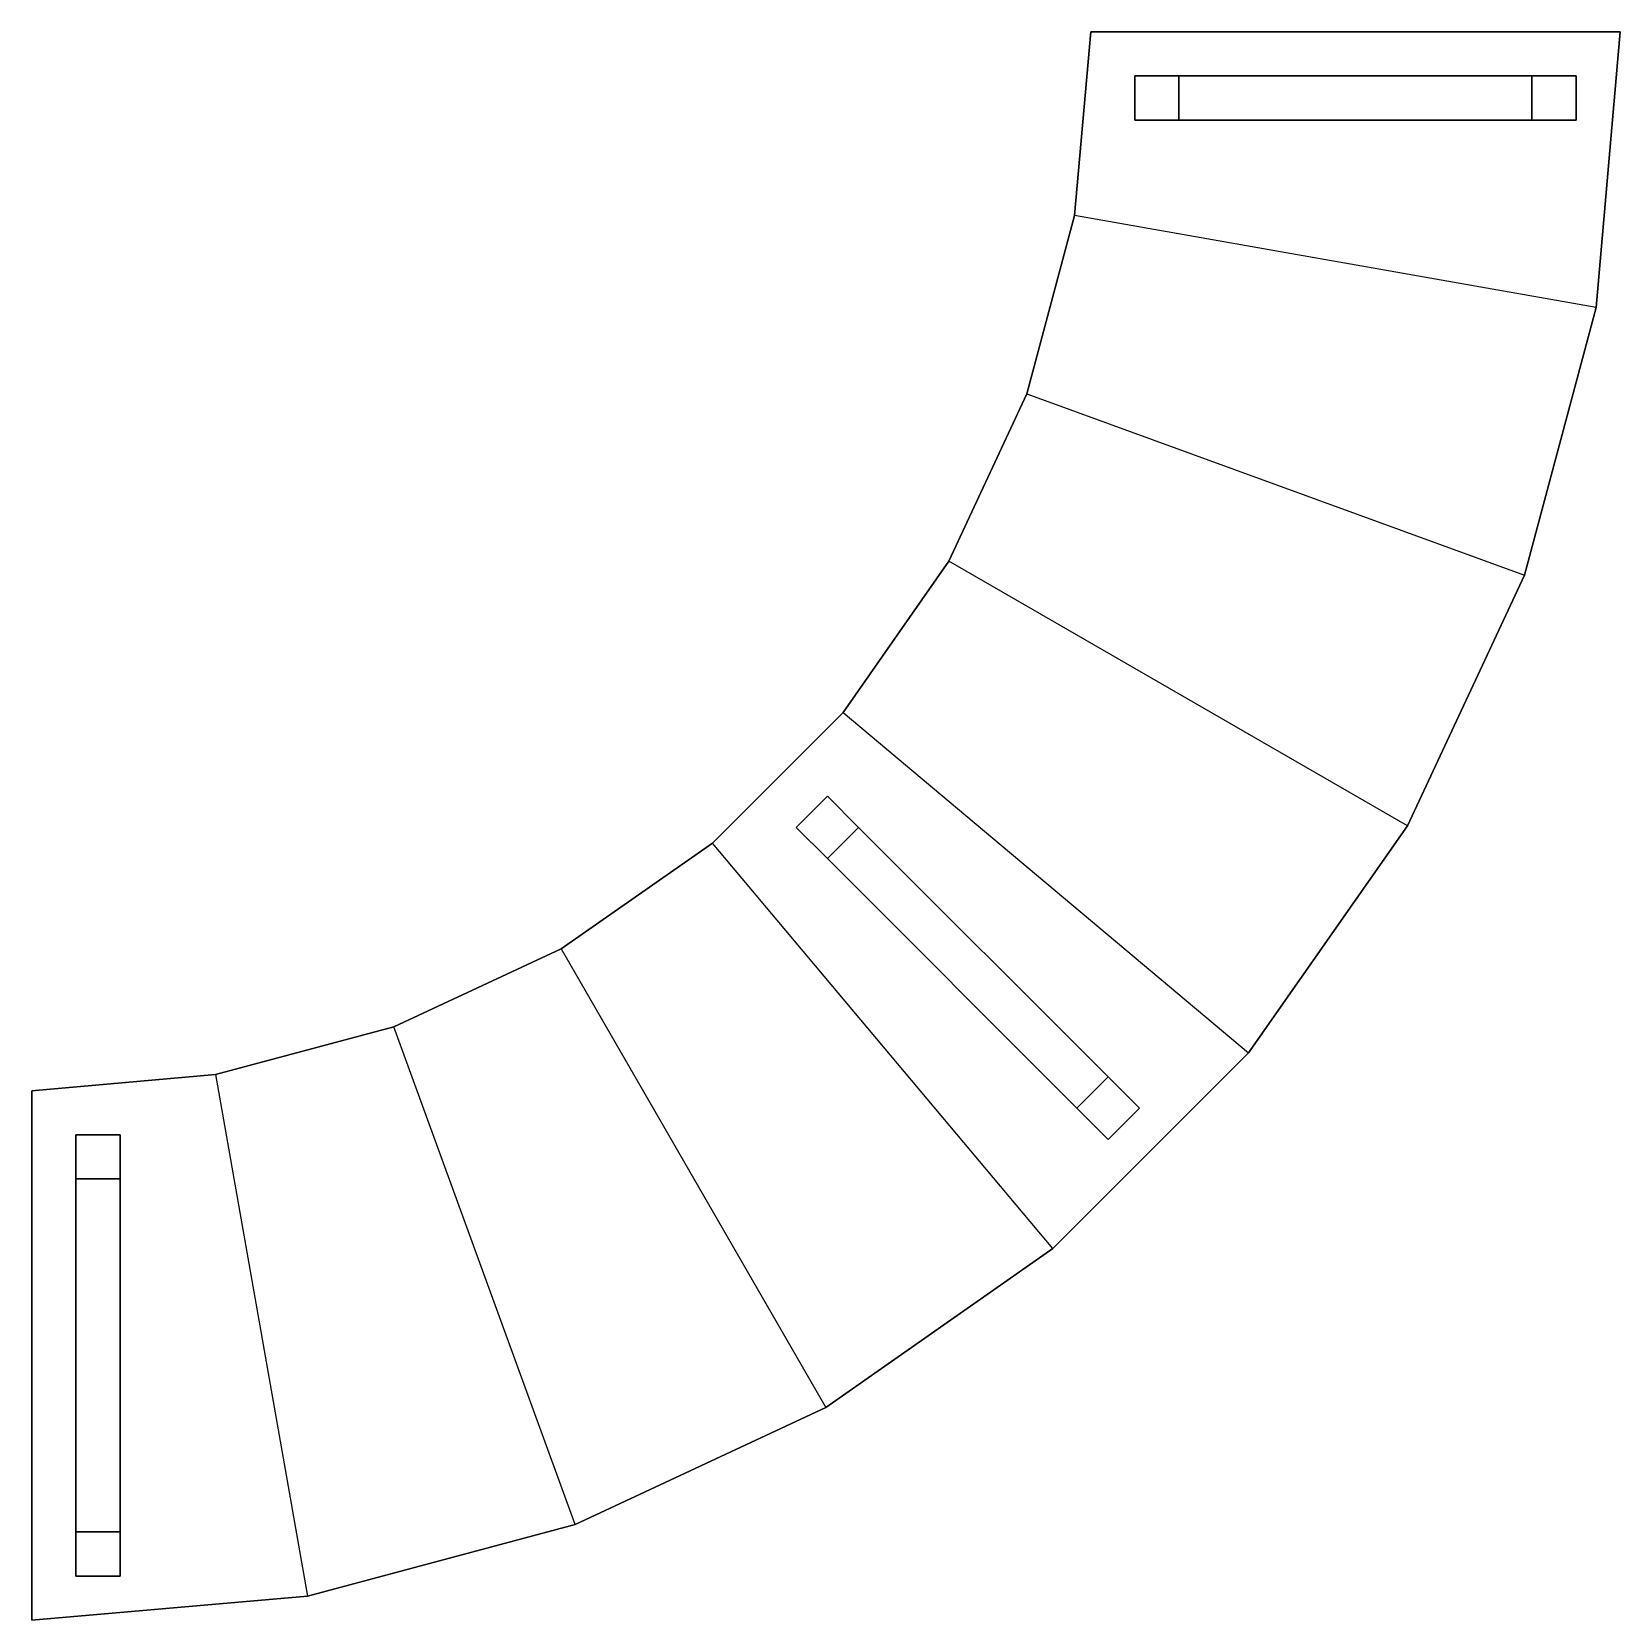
# Model space of a CAD drawing. Extents: x 0 to 0.0254, y -0.0254 to 0.
import ezdxf

# ---------------------------------------------------------------- set-up
doc = ezdxf.new("R2010")
doc.units = 0
doc.layers.get('0').update_dxf_attribs({"linetype": 'CONTINUOUS'})

msp = doc.modelspace()

# ---------------------------------------------------------------- linework, layer by layer
at = {"color": 0, "linetype": 'BYBLOCK'}
for points in [[(0.016933, 0, 0.0254), (0.0254, 0, 0.0254), (0.025014, -0.004411, 0.0254), (0.016676, -0.00294, 0.0254)], [(0.016933, 0, 0.02286), (0.0254, 0, 0.02286), (0.025014, -0.004411, 0.02286), (0.016676, -0.00294, 0.02286)], [(0.016676, -0.00294, 0.02286), (0.016676, -0.00294, 0.0254), (0.016933, 0, 0.0254), (0.016933, 0, 0.02286)], [(0.016933, 0, 0.0254), (0.016933, 0, 0.02286), (0.0254, 0, 0.02286), (0.0254, 0, 0.0254)], [(0.0254, 0, 0.02286), (0.0254, 0, 0.0254), (0.025014, -0.004411, 0.0254), (0.025014, -0.004411, 0.02286)], [(0.017639, -0.001411, 0.02286), (0.017639, -0.000706, 0.02286), (0.017639, -0.000706), (0.017639, -0.001411)], [(0.017639, -0.000706), (0.017639, -0.000706, 0.02286), (0.018344, -0.000706, 0.02286), (0.018344, -0.000706)], [(0.023989, -0.001411, 0.01143), (0.023989, -0.000706, 0.01143), (0.018344, -0.000706, 0.01143), (0.018344, -0.001411, 0.01143)], [(0.018344, -0.001411, 0.00889), (0.018344, -0.000706, 0.00889), (0.023989, -0.000706, 0.00889), (0.023989, -0.001411, 0.00889)], [(0.018344, -0.000706, 0.00889), (0.023989, -0.000706, 0.00889), (0.023989, -0.000706, 0.01143), (0.018344, -0.000706, 0.01143)], [(0.018344, -0.000706, 0.01143), (0.018344, -0.001411, 0.01143), (0.018344, -0.001411, 0.02286), (0.018344, -0.000706, 0.02286)], [(0.018344, -0.000706), (0.018344, -0.001411), (0.018344, -0.001411, 0.00889), (0.018344, -0.000706, 0.00889)], [(0.023989, -0.000706), (0.023989, -0.000706, 0.02286), (0.024694, -0.000706, 0.02286), (0.024694, -0.000706)], [(0.023989, -0.000706, 0.02286), (0.023989, -0.001411, 0.02286), (0.023989, -0.001411, 0.01143), (0.023989, -0.000706, 0.01143)], [(0.023989, -0.000706, 0.00889), (0.023989, -0.001411, 0.00889), (0.023989, -0.001411), (0.023989, -0.000706)], [(0.024694, -0.000706), (0.024694, -0.001411), (0.024694, -0.001411, 0.02286), (0.024694, -0.000706, 0.02286)], [(0.017639, -0.001411), (0.017639, -0.001411, 0.02286), (0.018344, -0.001411, 0.02286), (0.018344, -0.001411)], [(0.018344, -0.001411, 0.00889), (0.023989, -0.001411, 0.00889), (0.023989, -0.001411, 0.01143), (0.018344, -0.001411, 0.01143)], [(0.023989, -0.001411), (0.023989, -0.001411, 0.02286), (0.024694, -0.001411, 0.02286), (0.024694, -0.001411)], [(0.025014, -0.004411, 0.0254), (0.016676, -0.00294, 0.0254), (0.015912, -0.005792, 0.0254), (0.023868, -0.008687, 0.0254)], [(0.025014, -0.004411, 0.02286), (0.016676, -0.00294, 0.02286), (0.015912, -0.005792, 0.02286), (0.023868, -0.008687, 0.02286)], [(0.015912, -0.005792, 0.0254), (0.015912, -0.005792, 0.02286), (0.016676, -0.00294, 0.02286), (0.016676, -0.00294, 0.0254)], [(0.025014, -0.004411, 0.0254), (0.025014, -0.004411, 0.02286), (0.023868, -0.008687, 0.02286), (0.023868, -0.008687, 0.0254)], [(0.015912, -0.005792, 0.0254), (0.023868, -0.008687, 0.0254), (0.021997, -0.0127, 0.0254), (0.014665, -0.008467, 0.0254)], [(0.015912, -0.005792, 0.02286), (0.023868, -0.008687, 0.02286), (0.021997, -0.0127, 0.02286), (0.014665, -0.008467, 0.02286)], [(0.014665, -0.008467, 0.02286), (0.014665, -0.008467, 0.0254), (0.015912, -0.005792, 0.0254), (0.015912, -0.005792, 0.02286)], [(0.012972, -0.010885, 0.0254), (0.012972, -0.010885, 0.02286), (0.014665, -0.008467, 0.02286), (0.014665, -0.008467, 0.0254)], [(0.021997, -0.0127, 0.0254), (0.014665, -0.008467, 0.0254), (0.012972, -0.010885, 0.0254), (0.019458, -0.016327, 0.0254)], [(0.021997, -0.0127, 0.02286), (0.014665, -0.008467, 0.02286), (0.012972, -0.010885, 0.02286), (0.019458, -0.016327, 0.02286)], [(0.023868, -0.008687, 0.02286), (0.023868, -0.008687, 0.0254), (0.021997, -0.0127, 0.0254), (0.021997, -0.0127, 0.02286)], [(0.010885, -0.012972, 0.02286), (0.010885, -0.012972, 0.0254), (0.012972, -0.010885, 0.0254), (0.012972, -0.010885, 0.02286)], [(0.012972, -0.010885, 0.0254), (0.019458, -0.016327, 0.0254), (0.016327, -0.019458, 0.0254), (0.010885, -0.012972, 0.0254)], [(0.012972, -0.010885, 0.02286), (0.019458, -0.016327, 0.02286), (0.016327, -0.019458, 0.02286), (0.010885, -0.012972, 0.02286)], [(0.012223, -0.012722, 0.02286), (0.012722, -0.012223, 0.02286), (0.012722, -0.012223), (0.012223, -0.012722)], [(0.012722, -0.012223), (0.012722, -0.012223, 0.02286), (0.013221, -0.012722, 0.02286), (0.013221, -0.012722)], [(0.021997, -0.0127, 0.0254), (0.021997, -0.0127, 0.02286), (0.019458, -0.016327, 0.02286), (0.019458, -0.016327, 0.0254)], [(0.012223, -0.012722), (0.012223, -0.012722, 0.02286), (0.012722, -0.013221, 0.02286), (0.012722, -0.013221)], [(0.013221, -0.012722, 0.01143), (0.012722, -0.013221, 0.01143), (0.012722, -0.013221, 0.02286), (0.013221, -0.012722, 0.02286)], [(0.013221, -0.012722), (0.012722, -0.013221), (0.012722, -0.013221, 0.00889), (0.013221, -0.012722, 0.00889)], [(0.012722, -0.013221, 0.00889), (0.013221, -0.012722, 0.00889), (0.017212, -0.016713, 0.00889), (0.016713, -0.017212, 0.00889)], [(0.016713, -0.017212, 0.01143), (0.017212, -0.016713, 0.01143), (0.013221, -0.012722, 0.01143), (0.012722, -0.013221, 0.01143)], [(0.013221, -0.012722, 0.00889), (0.017212, -0.016713, 0.00889), (0.017212, -0.016713, 0.01143), (0.013221, -0.012722, 0.01143)], [(0.008467, -0.014665, 0.0254), (0.008467, -0.014665, 0.02286), (0.010885, -0.012972, 0.02286), (0.010885, -0.012972, 0.0254)], [(0.016327, -0.019458, 0.0254), (0.010885, -0.012972, 0.0254), (0.008467, -0.014665, 0.0254), (0.0127, -0.021997, 0.0254)], [(0.016327, -0.019458, 0.02286), (0.010885, -0.012972, 0.02286), (0.008467, -0.014665, 0.02286), (0.0127, -0.021997, 0.02286)], [(0.012722, -0.013221, 0.00889), (0.016713, -0.017212, 0.00889), (0.016713, -0.017212, 0.01143), (0.012722, -0.013221, 0.01143)], [(0.005792, -0.015912, 0.02286), (0.005792, -0.015912, 0.0254), (0.008467, -0.014665, 0.0254), (0.008467, -0.014665, 0.02286)], [(0.008467, -0.014665, 0.0254), (0.0127, -0.021997, 0.0254), (0.008687, -0.023868, 0.0254), (0.005792, -0.015912, 0.0254)], [(0.008467, -0.014665, 0.02286), (0.0127, -0.021997, 0.02286), (0.008687, -0.023868, 0.02286), (0.005792, -0.015912, 0.02286)], [(0.00294, -0.016676, 0.0254), (0.00294, -0.016676, 0.02286), (0.005792, -0.015912, 0.02286), (0.005792, -0.015912, 0.0254)], [(0.008687, -0.023868, 0.0254), (0.005792, -0.015912, 0.0254), (0.00294, -0.016676, 0.0254), (0.004411, -0.025014, 0.0254)], [(0.008687, -0.023868, 0.02286), (0.005792, -0.015912, 0.02286), (0.00294, -0.016676, 0.02286), (0.004411, -0.025014, 0.02286)], [(0.019458, -0.016327, 0.02286), (0.019458, -0.016327, 0.0254), (0.016327, -0.019458, 0.0254), (0.016327, -0.019458, 0.02286)], [(0.00294, -0.016676, 0.0254), (0.004411, -0.025014, 0.0254), (0, -0.0254, 0.0254), (0, -0.016933, 0.0254)], [(0.00294, -0.016676, 0.02286), (0.004411, -0.025014, 0.02286), (0, -0.0254, 0.02286), (0, -0.016933, 0.02286)], [(0, -0.016933, 0.02286), (0, -0.016933, 0.0254), (0.00294, -0.016676, 0.0254), (0.00294, -0.016676, 0.02286)], [(0.017212, -0.016713, 0.02286), (0.016713, -0.017212, 0.02286), (0.016713, -0.017212, 0.01143), (0.017212, -0.016713, 0.01143)], [(0.017212, -0.016713, 0.00889), (0.016713, -0.017212, 0.00889), (0.016713, -0.017212), (0.017212, -0.016713)], [(0.017212, -0.016713), (0.017212, -0.016713, 0.02286), (0.017711, -0.017212, 0.02286), (0.017711, -0.017212)], [(0, -0.0254, 0.0254), (0, -0.0254, 0.02286), (0, -0.016933, 0.02286), (0, -0.016933, 0.0254)], [(0.016713, -0.017212), (0.016713, -0.017212, 0.02286), (0.017212, -0.017711, 0.02286), (0.017212, -0.017711)], [(0.017711, -0.017212), (0.017212, -0.017711), (0.017212, -0.017711, 0.02286), (0.017711, -0.017212, 0.02286)], [(0.000706, -0.017639, 0.02286), (0.001411, -0.017639, 0.02286), (0.001411, -0.017639), (0.000706, -0.017639)], [(0.000706, -0.017639), (0.000706, -0.017639, 0.02286), (0.000706, -0.018344, 0.02286), (0.000706, -0.018344)], [(0.001411, -0.017639), (0.001411, -0.017639, 0.02286), (0.001411, -0.018344, 0.02286), (0.001411, -0.018344)], [(0.001411, -0.018344, 0.01143), (0.000706, -0.018344, 0.01143), (0.000706, -0.018344, 0.02286), (0.001411, -0.018344, 0.02286)], [(0.000706, -0.023989, 0.01143), (0.001411, -0.023989, 0.01143), (0.001411, -0.018344, 0.01143), (0.000706, -0.018344, 0.01143)], [(0.000706, -0.018344, 0.00889), (0.001411, -0.018344, 0.00889), (0.001411, -0.023989, 0.00889), (0.000706, -0.023989, 0.00889)], [(0.000706, -0.018344, 0.00889), (0.000706, -0.023989, 0.00889), (0.000706, -0.023989, 0.01143), (0.000706, -0.018344, 0.01143)], [(0.001411, -0.018344), (0.000706, -0.018344), (0.000706, -0.018344, 0.00889), (0.001411, -0.018344, 0.00889)], [(0.001411, -0.018344, 0.00889), (0.001411, -0.023989, 0.00889), (0.001411, -0.023989, 0.01143), (0.001411, -0.018344, 0.01143)], [(0.016327, -0.019458, 0.0254), (0.016327, -0.019458, 0.02286), (0.0127, -0.021997, 0.02286), (0.0127, -0.021997, 0.0254)], [(0.0127, -0.021997, 0.02286), (0.0127, -0.021997, 0.0254), (0.008687, -0.023868, 0.0254), (0.008687, -0.023868, 0.02286)], [(0.008687, -0.023868, 0.0254), (0.008687, -0.023868, 0.02286), (0.004411, -0.025014, 0.02286), (0.004411, -0.025014, 0.0254)], [(0.000706, -0.023989), (0.000706, -0.023989, 0.02286), (0.000706, -0.024694, 0.02286), (0.000706, -0.024694)], [(0.001411, -0.023989, 0.02286), (0.000706, -0.023989, 0.02286), (0.000706, -0.023989, 0.01143), (0.001411, -0.023989, 0.01143)], [(0.001411, -0.023989, 0.00889), (0.000706, -0.023989, 0.00889), (0.000706, -0.023989), (0.001411, -0.023989)], [(0.001411, -0.023989), (0.001411, -0.023989, 0.02286), (0.001411, -0.024694, 0.02286), (0.001411, -0.024694)], [(0.001411, -0.024694), (0.000706, -0.024694), (0.000706, -0.024694, 0.02286), (0.001411, -0.024694, 0.02286)], [(0.004411, -0.025014, 0.02286), (0.004411, -0.025014, 0.0254), (0, -0.0254, 0.0254), (0, -0.0254, 0.02286)]]:
    msp.add_3dface(points, dxfattribs=at)

doc.saveas('drawing.dxf')
